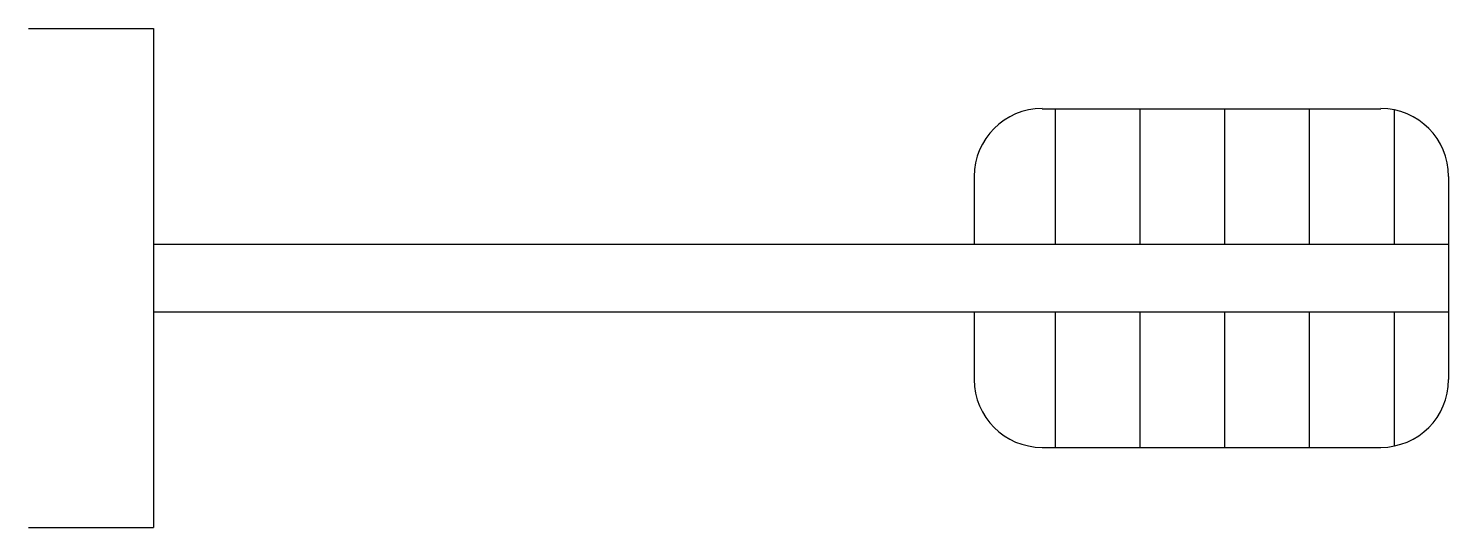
# Model space of a CAD drawing. Header units: millimetres. Extents: x -6738.914 to -6738.8, y -895.152 to -895.111.
import ezdxf

# ---------------------------------------------------------------- set-up
doc = ezdxf.new("R2010")
doc.units = ezdxf.units.MM
for name, color, linetype in [('AUX_01', 1, 'Continuous'), ('AUX_02', 2, 'Continuous'), ('AUX_03', 3, 'Continuous')]:
    doc.layers.add(name, color=color, linetype=linetype)

msp = doc.modelspace()

# ---------------------------------------------------------------- linework, layer by layer
at = {"layer": 'AUX_01'}
for p, q in [((-6738.83138, -895.12875), (-6738.83138, -895.11784)), ((-6738.82456, -895.12875), (-6738.82456, -895.11784)), ((-6738.81774, -895.12875), (-6738.81774, -895.11784)), ((-6738.81092, -895.12875), (-6738.81092, -895.11784)), ((-6738.80409, -895.12875), (-6738.80409, -895.11795)), ((-6738.83138, -895.14513), (-6738.83138, -895.13421)), ((-6738.82456, -895.14513), (-6738.82456, -895.13421)), ((-6738.81774, -895.14513), (-6738.81774, -895.13421)), ((-6738.81092, -895.14513), (-6738.81092, -895.13421)), ((-6738.80409, -895.14502), (-6738.80409, -895.13421))]:
    msp.add_line(p, q, dxfattribs=at)
at = {"layer": 'AUX_02'}
for p, q in [((-6738.83248, -895.11784), (-6738.80519, -895.11784)), ((-6738.83794, -895.12329), (-6738.83794, -895.12875)), ((-6738.79973, -895.12329), (-6738.79973, -895.12875)), ((-6738.83794, -895.13421), (-6738.83794, -895.13967)), ((-6738.79973, -895.13421), (-6738.79973, -895.13967)), ((-6738.83248, -895.14513), (-6738.80519, -895.14513))]:
    msp.add_line(p, q, dxfattribs=at)
for centre, start, end in [((-6738.83248, -895.12329), 90, 180), ((-6738.80519, -895.12329), 0, 90), ((-6738.83248, -895.13967), 180, 270), ((-6738.80519, -895.13967), 270, 0)]:
    msp.add_arc(centre, 0.00546, start, end, dxfattribs=at)
at = {"layer": 'AUX_03'}
for p, q in [((-6738.91413, -895.11137), (-6738.90405, -895.11137)), ((-6738.90405, -895.11137), (-6738.90405, -895.1516)), ((-6738.90405, -895.12875), (-6738.79973, -895.12875)), ((-6738.79973, -895.12875), (-6738.79973, -895.13421)), ((-6738.90405, -895.13421), (-6738.79973, -895.13421)), ((-6738.91413, -895.1516), (-6738.90405, -895.1516))]:
    msp.add_line(p, q, dxfattribs=at)

doc.saveas('drawing.dxf')
